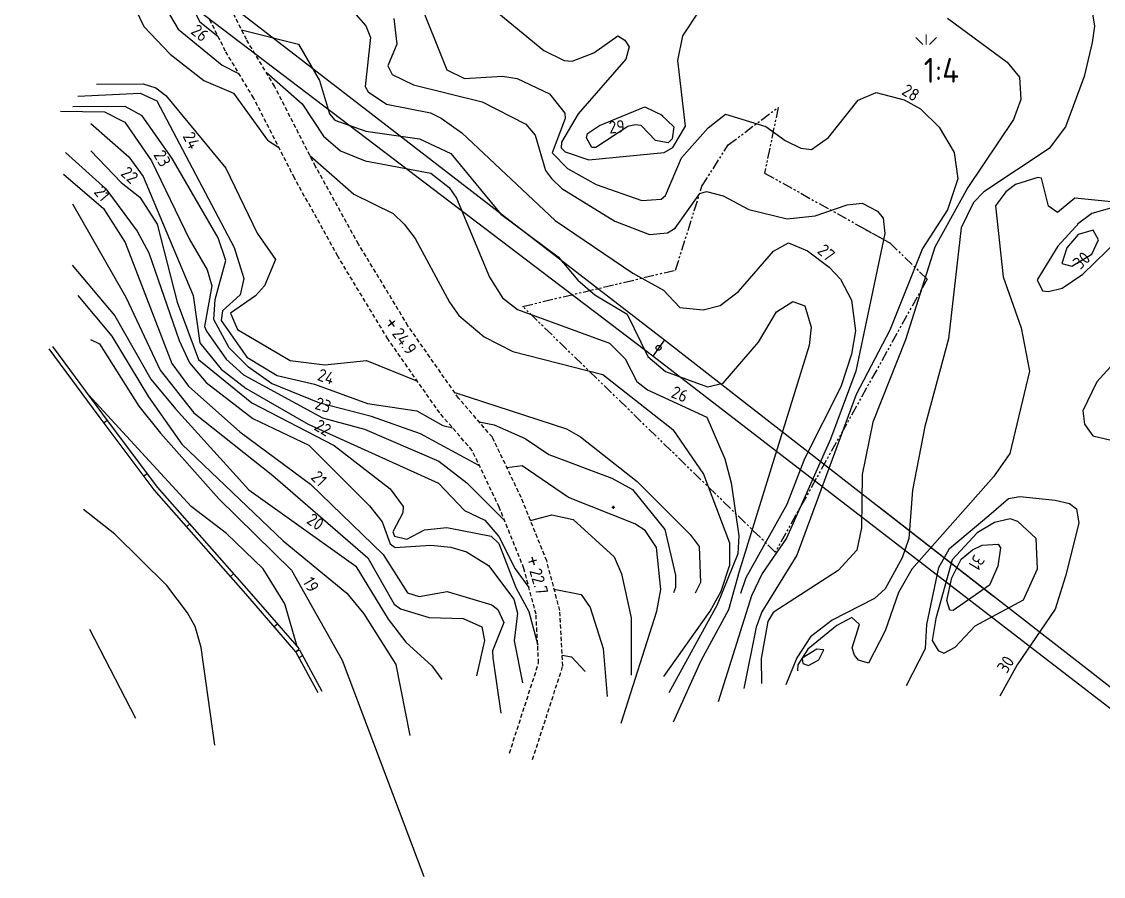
# Model space of a CAD drawing. Header units: metres. Extents: x 139929 to 143267, y 6401995 to 6404511.
# Drawn here: x 139978.2 to 140108.4, y 6402069.8 to 6402172.7 of the extents above; entities that cross this region are included whole.
import ezdxf
from ezdxf.enums import TextEntityAlignment as Align

# ---------------------------------------------------------------- set-up
doc = ezdxf.new("R2010")
doc.units = ezdxf.units.M
doc.linetypes.add('DASHED', pattern=[0.75, 0.5, -0.25])
doc.linetypes.add('PHANTOM', pattern=[2.5, 1.25, -0.25, 0.25, -0.25, 0.25, -0.25])
for name, color, linetype in [('M-BEF-EL-LUFT', 4, 'ELLEDNING'), ('M-BEF-MUR', 4, 'Continuous'), ('M-BEF-NIVÅ', 4, 'Continuous'), ('M-BEF-NIVÅKURVA-PRIMÄR-0.5M', 12, 'Continuous'), ('M-BEF-NIVÅKURVA-PRIMÄR-1.0M', 12, 'Continuous'), ('M-BEF-STOLPAR', 4, 'Continuous'), ('M-BEF-VÄGKANT', 1, 'DASHED'), ('M-FASTIGHETSBETECKNING', 3, 'Continuous'), ('M-GR-FASTIGHETSGRÄNS', 3, 'PHANTOM'), ('M-KRYSS-1000', 1, 'Continuous')]:
    doc.layers.add(name, color=color, linetype=linetype)
doc.layers.add('PRI_LED_LUFTLED_ELNÄT', color=249, linetype='Continuous', lineweight=18)
doc.layers.add('PRI_MARKSLAG_KÄRR', color=100, linetype='Continuous', lineweight=18)
doc.styles.add('ISO', font='iso.shx', dxfattribs={"height": 2.5})
doc.linetypes.add('ELLEDNING', pattern='A,3,-0.5,["E",Standard,S=0.5,R=0,X=0,Y=-0.25],-0.5', length=4)

# ---------------------------------------------------------------- blocks, each defined once
blk = doc.blocks.new('PRI_M_KÄRR')
for points in [[(-1.25, 0.85, 0), (-0.4, 0, 0)], [(0, 1.2, 0), (0, 0, 0)], [(1.25, 0.85, 0), (0.4, 0, 0)]]:
    blk.add_polyline3d(points)
blk = doc.blocks.new('PRI_L_STAM')
blk.add_circle((0, 0), 0.3)
blk = doc.blocks.new('SPWDEF')
at = {"color": 0, "linetype": 'Continuous'}
for p, q in [((-1, 0), (1, 0)), ((0, -1), (0, 1))]:
    blk.add_line(p, q, dxfattribs=at)
blk.add_circle((0, 0), 0.2)
blk = doc.blocks.new('PLUS')
for p, q in [((-0.18, 0), (0, 0)), ((0, 0), (0, 0.18)), ((0, -0.18), (0, 0)), ((0, 0), (0.18, 0))]:
    blk.add_line(p, q)
blk = doc.blocks.new('PRI_NIVÅ_HÖJDPKT')
at = {"color": 0, "linetype": 'Continuous', "lineweight": -3}
blk.add_circle((183, 184), 0.0005, dxfattribs=at)

msp = doc.modelspace()

# ---------------------------------------------------------------- linework, layer by layer
at = {"layer": 'M-BEF-EL-LUFT', "lineweight": -3}
for p, q in [((139980.492, 6402192.372, 35.491), (140055.615, 6402134.387, 38.12)), ((140054.215, 6402132.415, 38.12), (139978.199, 6402190.18, 35.753)), ((140055.615, 6402134.387, 38.12), (140095.233, 6402103.505, 40.072)), ((140091.636, 6402103.542, 39.964), (140054.215, 6402132.415, 38.12))]:
    msp.add_line(p, q, dxfattribs=at)
at = {"layer": 'M-BEF-MUR'}
for p, q in [((139987.549, 6402125.128, 19.472), (139981.513, 6402133.284, 19.159)), ((139981.932, 6402133.559, 19.159), (139987.951, 6402125.427, 19.472)), ((139987.951, 6402125.427, 19.472), (139994.53, 6402116.633, 19.102)), ((139994.142, 6402116.317, 19.102), (139987.549, 6402125.128, 19.472)), ((139988.112, 6402124.376, 19.44), (139988.512, 6402124.676, 19.44)), ((139992.904, 6402117.971, 19.171), (139993.305, 6402118.271, 19.171)), ((140005.18, 6402103.79, 18.971), (139994.142, 6402116.317, 19.102)), ((139994.53, 6402116.633, 19.102), (140005.557, 6402104.119, 18.971)), ((139998.064, 6402111.865, 19.055), (139998.44, 6402112.196, 19.056)), ((140003.352, 6402105.863, 18.993), (140003.728, 6402106.194, 18.993)), ((140011.23, 6402096.813, 19.284), (140005.18, 6402103.79, 18.971)), ((140005.557, 6402104.119, 18.971), (140011.608, 6402097.14, 19.284)), ((140008.611, 6402099.835, 19.148), (140008.988, 6402100.162, 19.148)), ((140011.608, 6402097.14, 19.284), (140011.23, 6402096.813, 19.284)), ((140011.23, 6402096.813, 19.284), (140011.67, 6402097.051, 19.284)), ((140013.921, 6402091.846, 19.264), (140011.23, 6402096.813, 19.284)), ((140011.67, 6402097.051, 19.284), (140014.365, 6402092.077, 19.264)), ((140011.616, 6402096.101, 19.281), (140012.056, 6402096.339, 19.281))]:
    msp.add_line(p, q, dxfattribs=at)
at = {"layer": 'M-BEF-NIVÅKURVA-PRIMÄR-0.5M', "linetype": 'Continuous', "lineweight": -3}
for p, q in [((139996.348, 6402179.029, 26.5), (139999.67, 6402172.664, 26.5)), ((139991.468, 6402175.122, 25.5), (139992.911, 6402172.083, 25.5)), ((140034.292, 6402174.805, 28.5), (140041.085, 6402169.203, 28.5)), ((140057.829, 6402170.985, 28.5), (140059.769, 6402173.945, 28.5)), ((139999.67, 6402172.664, 26.5), (140001.836, 6402170.942, 26.5)), ((140023.032, 6402173.081, 27.5), (140023.393, 6402169.99, 27.5)), ((140089.673, 6402173.109, 28.5), (140096.85, 6402167.825, 28.5)), ((139992.911, 6402172.083, 25.5), (139996.067, 6402168.785, 25.5)), ((140004.68, 6402171.713, 26.5), (140011.554, 6402169.988, 26.5)), ((140047.108, 6402168.946, 28.5), (140049.967, 6402170.99, 28.5)), ((140049.967, 6402170.99, 28.5), (140050.84, 6402170.463, 28.5)), ((140057.22, 6402167.996, 28.5), (140057.829, 6402170.985, 28.5)), ((140011.554, 6402169.988, 26.5), (140014.047, 6402165.596, 26.5)), ((140023.393, 6402169.99, 27.5), (140022.3, 6402167.376, 27.5)), ((140050.84, 6402170.463, 28.5), (140051.354, 6402169.636, 28.5)), ((140051.354, 6402169.636, 28.5), (140050.963, 6402168.151, 28.5)), ((139996.067, 6402168.785, 25.5), (140000.136, 6402165.604, 25.5)), ((140041.085, 6402169.203, 28.5), (140043.505, 6402167.995, 28.5)), ((140044.495, 6402167.916, 28.5), (140047.108, 6402168.946, 28.5)), ((140022.3, 6402167.376, 27.5), (140022.796, 6402166.321, 27.5)), ((140043.505, 6402167.995, 28.5), (140044.495, 6402167.916, 28.5)), ((140050.963, 6402168.151, 28.5), (140045.201, 6402161.594, 28.5)), ((140058.128, 6402160.103, 28.5), (140057.22, 6402167.996, 28.5)), ((140096.85, 6402167.825, 28.5), (140098.356, 6402166.005, 28.5)), ((140022.796, 6402166.321, 27.5), (140025.393, 6402165.066, 27.5)), ((140098.356, 6402166.005, 28.5), (140098.498, 6402163.303, 28.5)), ((139987.222, 6402165.162, 24.5), (139992.817, 6402165.187, 24.5)), ((139992.817, 6402165.187, 24.5), (139994.376, 6402164.722, 24.5)), ((139994.376, 6402164.722, 24.5), (139995.562, 6402163.804, 24.5)), ((140000.136, 6402165.604, 25.5), (140003.704, 6402164.074, 25.5)), ((140014.047, 6402165.596, 26.5), (140015.261, 6402161.597, 26.5)), ((140025.393, 6402165.066, 27.5), (140033.663, 6402163.025, 27.5)), ((139995.562, 6402163.804, 24.5), (140002.786, 6402155.054, 24.5)), ((140003.704, 6402164.074, 25.5), (140007.785, 6402158.432, 25.5)), ((140098.498, 6402163.303, 28.5), (140097.628, 6402160.893, 28.5)), ((139990.669, 6402162.482, 23.5), (139984.36, 6402162.442, 23.5)), ((139992.717, 6402161.336, 23.5), (139990.669, 6402162.482, 23.5)), ((140033.663, 6402163.025, 27.5), (140038.896, 6402160.341, 27.5)), ((139996.344, 6402156.211, 23.5), (139992.717, 6402161.336, 23.5)), ((140015.261, 6402161.597, 26.5), (140015.902, 6402160.826, 26.5)), ((140015.902, 6402160.826, 26.5), (140019.631, 6402159.513, 26.5)), ((140045.201, 6402161.594, 28.5), (140043.184, 6402158.154, 28.5)), ((140097.628, 6402160.893, 28.5), (140092.131, 6402152.727, 28.5)), ((139986.526, 6402160.404, 22.5), (139991.111, 6402156.398, 22.5)), ((140019.631, 6402159.513, 26.5), (140026.12, 6402158.567, 26.5)), ((140038.896, 6402160.341, 27.5), (140040.015, 6402159.031, 27.5)), ((140056.593, 6402157.536, 28.5), (140058.128, 6402160.103, 28.5)), ((140007.785, 6402158.432, 25.5), (140009.176, 6402157.537, 25.5)), ((140026.12, 6402158.567, 26.5), (140029.881, 6402156.798, 26.5)), ((140040.015, 6402159.031, 27.5), (140041.293, 6402154.764, 27.5)), ((140043.184, 6402158.154, 28.5), (140043.148, 6402157.497, 28.5)), ((139983.463, 6402156.921, 21.5), (139988.345, 6402152.566, 21.5)), ((140029.881, 6402156.798, 26.5), (140035.905, 6402149.5, 26.5)), ((140043.148, 6402157.497, 28.5), (140043.65, 6402157.009, 28.5)), ((140043.65, 6402157.009, 28.5), (140046.477, 6402156.037, 28.5)), ((140046.477, 6402156.037, 28.5), (140055.554, 6402156.918, 28.5)), ((140055.554, 6402156.918, 28.5), (140056.593, 6402157.536, 28.5)), ((139991.111, 6402156.398, 22.5), (139992.818, 6402154.038, 22.5)), ((140001.867, 6402146.633, 23.5), (139996.344, 6402156.211, 23.5)), ((140012.908, 6402156.574, 25.5), (140018.197, 6402151.904, 25.5)), ((139992.818, 6402154.038, 22.5), (139998.862, 6402139.727, 22.5)), ((140002.786, 6402155.054, 24.5), (140006.567, 6402147.217, 24.5)), ((140041.293, 6402154.764, 27.5), (140042.001, 6402153.799, 27.5)), ((140042.001, 6402153.799, 27.5), (140043.223, 6402152.586, 27.5)), ((140092.131, 6402152.727, 28.5), (140088.153, 6402145.543, 28.5)), ((140097.859, 6402153.07, 29.5), (140096.695, 6402152.208, 29.5)), ((140100.541, 6402153.917, 29.5), (140097.859, 6402153.07, 29.5)), ((140101.009, 6402153.826, 29.5), (140100.541, 6402153.917, 29.5)), ((140101.839, 6402150.452, 29.5), (140101.009, 6402153.826, 29.5)), ((139988.345, 6402152.566, 21.5), (139992.097, 6402147.469, 21.5)), ((140018.197, 6402151.904, 25.5), (140022.934, 6402149.591, 25.5)), ((140043.223, 6402152.586, 27.5), (140049.612, 6402148.657, 27.5)), ((140056.873, 6402147.816, 27.5), (140059.866, 6402151.983, 27.5)), ((140059.866, 6402151.983, 27.5), (140060.668, 6402152.224, 27.5)), ((140060.668, 6402152.224, 27.5), (140062.68, 6402151.724, 27.5)), ((140062.68, 6402151.724, 27.5), (140065.739, 6402150.053, 27.5)), ((140096.695, 6402152.208, 29.5), (140095.46, 6402150.487, 29.5)), ((140105.03, 6402151.446, 29.5), (140102.935, 6402149.699, 29.5)), ((140110.221, 6402150.901, 29.5), (140105.03, 6402151.446, 29.5)), ((139984.306, 6402150.729, 20.5), (139990.754, 6402139.489, 20.5)), ((140073.738, 6402149.292, 27.5), (140077.617, 6402150.618, 27.5)), ((140077.617, 6402150.618, 27.5), (140079.392, 6402150.81, 27.5)), ((140079.392, 6402150.81, 27.5), (140081.235, 6402149.873, 27.5)), ((140095.46, 6402150.487, 29.5), (140096.398, 6402141.959, 29.5)), ((140102.935, 6402149.699, 29.5), (140101.839, 6402150.452, 29.5)), ((140022.934, 6402149.591, 25.5), (140024.243, 6402148.302, 25.5)), ((140035.905, 6402149.5, 26.5), (140042.814, 6402144.384, 26.5)), ((140065.739, 6402150.053, 27.5), (140070.372, 6402148.926, 27.5)), ((140070.372, 6402148.926, 27.5), (140073.738, 6402149.292, 27.5)), ((140081.235, 6402149.873, 27.5), (140081.914, 6402149.001, 27.5)), ((140081.914, 6402149.001, 27.5), (140082.129, 6402147.192, 27.5)), ((140024.243, 6402148.302, 25.5), (140025.569, 6402146.585, 25.5)), ((140049.612, 6402148.657, 27.5), (140053.781, 6402147.046, 27.5)), ((140055.979, 6402147.273, 27.5), (140056.873, 6402147.816, 27.5)), ((140107.225, 6402147.574, 30.5), (140105.398, 6402147.072, 30.5)), ((140107.878, 6402146.411, 30.5), (140107.225, 6402147.574, 30.5)), ((139992.097, 6402147.469, 21.5), (139993.502, 6402144.86, 21.5)), ((140002.795, 6402143.928, 23.5), (140001.867, 6402146.633, 23.5)), ((140006.567, 6402147.217, 24.5), (140008.757, 6402144.038, 24.5)), ((140025.569, 6402146.585, 25.5), (140029.701, 6402138.89, 25.5)), ((140053.781, 6402147.046, 27.5), (140055.979, 6402147.273, 27.5)), ((140082.129, 6402147.192, 27.5), (140078.633, 6402130.584, 27.5)), ((140105.398, 6402147.072, 30.5), (140104.035, 6402145.46, 30.5)), ((140107.049, 6402144.698, 30.5), (140107.878, 6402146.411, 30.5)), ((140088.153, 6402145.543, 28.5), (140084.634, 6402134.382, 28.5)), ((140104.035, 6402145.46, 30.5), (140103.44, 6402143.564, 30.5)), ((139993.502, 6402144.86, 21.5), (139997.179, 6402134.283, 21.5)), ((140001.512, 6402139.215, 23.5), (140002.795, 6402143.928, 23.5)), ((140008.757, 6402144.038, 24.5), (140007.451, 6402140.858, 24.5)), ((140042.814, 6402144.384, 26.5), (140045.167, 6402141.536, 26.5)), ((140104.645, 6402143.25, 30.5), (140107.049, 6402144.698, 30.5)), ((140103.44, 6402143.564, 30.5), (140104.645, 6402143.25, 30.5)), ((140045.167, 6402141.536, 26.5), (140047.236, 6402139.783, 26.5)), ((140096.398, 6402141.959, 29.5), (140098.544, 6402135.828, 29.5)), ((139984.947, 6402139.724, 19.5), (139989.056, 6402134.798, 19.5)), ((139998.862, 6402139.727, 22.5), (139999.673, 6402134.003, 22.5)), ((140007.451, 6402140.858, 24.5), (140006.372, 6402139.65, 24.5)), ((140047.236, 6402139.783, 26.5), (140051.092, 6402137.44, 26.5)), ((139990.754, 6402139.489, 20.5), (139994.872, 6402130.729, 20.5)), ((140001.327, 6402136.814, 23.5), (140001.512, 6402139.215, 23.5)), ((140006.372, 6402139.65, 24.5), (140003.343, 6402137.596, 24.5)), ((140029.701, 6402138.89, 25.5), (140030.859, 6402137.312, 25.5)), ((140069.095, 6402137.759, 26.5), (140071.04, 6402138.987, 26.5)), ((140071.04, 6402138.987, 26.5), (140072.484, 6402138.454, 26.5)), ((140072.484, 6402138.454, 26.5), (140073.254, 6402135.888, 26.5)), ((140003.343, 6402137.596, 24.5), (140004.202, 6402135.601, 24.5)), ((140030.859, 6402137.312, 25.5), (140033.879, 6402134.711, 25.5)), ((140051.092, 6402137.44, 26.5), (140053.614, 6402132.365, 26.5)), ((140066.939, 6402134.086, 26.5), (140069.095, 6402137.759, 26.5)), ((140003.173, 6402133.424, 23.5), (140001.327, 6402136.814, 23.5)), ((140073.254, 6402135.888, 26.5), (140073.005, 6402133.68, 26.5)), ((140098.544, 6402135.828, 29.5), (140099.568, 6402130.607, 29.5)), ((139989.056, 6402134.798, 19.5), (139993.468, 6402127.507, 19.5)), ((140004.202, 6402135.601, 24.5), (140010.546, 6402131.89, 24.5)), ((140033.879, 6402134.711, 25.5), (140037.343, 6402132.967, 25.5)), ((139997.179, 6402134.283, 21.5), (139998.411, 6402131.617, 21.5)), ((139999.673, 6402134.003, 22.5), (140002.206, 6402130.836, 22.5)), ((140005.522, 6402131.093, 23.5), (140003.173, 6402133.424, 23.5)), ((140062.65, 6402129.155, 26.5), (140066.939, 6402134.086, 26.5)), ((140073.005, 6402133.68, 26.5), (140064.611, 6402106.461, 26.5)), ((140084.634, 6402134.382, 28.5), (140080.678, 6402124.445, 28.5)), ((140010.546, 6402131.89, 24.5), (140014.725, 6402131.342, 24.5)), ((140014.725, 6402131.342, 24.5), (140019.705, 6402131.872, 24.5)), ((140019.705, 6402131.872, 24.5), (140025.865, 6402129.377, 24.5)), ((140037.343, 6402132.967, 25.5), (140048.177, 6402130.212, 25.5)), ((140053.614, 6402132.365, 26.5), (140055.734, 6402130.549, 26.5)), ((139994.872, 6402130.729, 20.5), (139998.933, 6402125.571, 20.5)), ((139998.411, 6402131.617, 21.5), (140000.42, 6402129.248, 21.5)), ((140002.206, 6402130.836, 22.5), (140005.244, 6402128.524, 22.5)), ((140008.288, 6402129.118, 23.5), (140005.522, 6402131.093, 23.5)), ((140078.633, 6402130.584, 27.5), (140075.611, 6402122.412, 27.5)), ((140099.568, 6402130.607, 29.5), (140097.171, 6402120.682, 29.5)), ((140048.177, 6402130.212, 25.5), (140056.59, 6402123.576, 25.5)), ((140055.734, 6402130.549, 26.5), (140060.8, 6402128.727, 26.5)), ((140000.42, 6402129.248, 21.5), (140006.052, 6402124.892, 21.5)), ((140005.244, 6402128.524, 22.5), (140012.696, 6402124.229, 22.5)), ((140014.117, 6402126.725, 23.5), (140008.288, 6402129.118, 23.5)), ((140030.348, 6402128.011, 24.5), (140043.813, 6402123.655, 24.5)), ((140060.8, 6402128.727, 26.5), (140062.65, 6402129.155, 26.5)), ((139998.611, 6402114.291, 18.5), (139986.242, 6402127.735, 18.5)), ((139993.468, 6402127.507, 19.5), (139997.496, 6402121.814, 19.5)), ((140020.311, 6402125.134, 23.5), (140014.117, 6402126.725, 23.5)), ((139998.933, 6402125.571, 20.5), (140008.458, 6402118.026, 20.5)), ((140006.052, 6402124.892, 21.5), (140012.765, 6402121.683, 21.5)), ((140012.696, 6402124.229, 22.5), (140028.377, 6402117.111, 22.5)), ((140026.24, 6402123.034, 23.5), (140020.311, 6402125.134, 23.5)), ((140080.678, 6402124.445, 28.5), (140079.42, 6402118.159, 28.5)), ((140033.334, 6402119.176, 23.5), (140026.24, 6402123.034, 23.5)), ((140043.813, 6402123.655, 24.5), (140045.48, 6402122.699, 24.5)), ((140056.59, 6402123.576, 25.5), (140060.303, 6402118.205, 25.5)), ((139997.496, 6402121.814, 19.5), (140009.689, 6402110.161, 19.5)), ((140012.765, 6402121.683, 21.5), (140020.086, 6402114.362, 21.5)), ((140045.48, 6402122.699, 24.5), (140052.307, 6402117.318, 24.5)), ((140075.611, 6402122.412, 27.5), (140070.302, 6402110.486, 27.5)), ((140097.171, 6402120.682, 29.5), (140095.202, 6402117.877, 29.5)), ((140038.485, 6402119.215, 23.5), (140036.643, 6402118.951, 23.5)), ((140044.039, 6402115.4, 23.5), (140038.485, 6402119.215, 23.5)), ((140008.458, 6402118.026, 20.5), (140019.865, 6402108.114, 20.5)), ((140060.303, 6402118.205, 25.5), (140063.445, 6402109.93, 25.5)), ((140079.42, 6402118.159, 28.5), (140079.316, 6402111.741, 28.5)), ((140095.202, 6402117.877, 29.5), (140085.397, 6402106.757, 29.5)), ((140028.377, 6402117.111, 22.5), (140031.524, 6402113.815, 22.5)), ((140052.307, 6402117.318, 24.5), (140058.683, 6402110.917, 24.5)), ((140052.022, 6402112.196, 23.5), (140044.039, 6402115.4, 23.5)), ((140002.881, 6402111.049, 18.5), (139998.611, 6402114.291, 18.5)), ((140020.086, 6402114.362, 21.5), (140021.608, 6402112.439, 21.5)), ((140031.524, 6402113.815, 22.5), (140033.978, 6402112.642, 22.5)), ((140021.608, 6402112.439, 21.5), (140022.58, 6402109.798, 21.5)), ((140033.978, 6402112.642, 22.5), (140035.65, 6402110.683, 22.5)), ((140095.341, 6402112.36, 30.5), (140093.265, 6402111.127, 30.5)), ((140097.22, 6402112.807, 30.5), (140095.341, 6402112.36, 30.5)), ((140098.151, 6402112.478, 30.5), (140097.22, 6402112.807, 30.5)), ((140100.348, 6402110.43, 30.5), (140098.151, 6402112.478, 30.5)), ((140007.298, 6402106.783, 18.5), (140002.881, 6402111.049, 18.5)), ((140053.259, 6402111.39, 23.5), (140052.022, 6402112.196, 23.5)), ((140054.651, 6402109.365, 23.5), (140053.259, 6402111.39, 23.5)), ((140079.316, 6402111.741, 28.5), (140078.762, 6402109.032, 28.5)), ((140093.265, 6402111.127, 30.5), (140090.252, 6402107.889, 30.5)), ((140009.689, 6402110.161, 19.5), (140017.341, 6402103.859, 19.5)), ((140022.58, 6402109.798, 21.5), (140023.168, 6402109.364, 21.5)), ((140035.65, 6402110.683, 22.5), (140037.629, 6402106.773, 22.5)), ((140058.683, 6402110.917, 24.5), (140059.794, 6402109.481, 24.5)), ((140063.445, 6402109.93, 25.5), (140063.448, 6402107.138, 25.5)), ((140070.302, 6402110.486, 27.5), (140067.346, 6402106.233, 27.5)), ((140100.514, 6402106.797, 30.5), (140100.348, 6402110.43, 30.5)), ((140023.168, 6402109.364, 21.5), (140027.46, 6402109.65, 21.5)), ((140027.46, 6402109.65, 21.5), (140029.891, 6402109.415, 21.5)), ((140029.891, 6402109.415, 21.5), (140031.781, 6402108.845, 21.5)), ((140031.781, 6402108.845, 21.5), (140034.399, 6402107.186, 21.5)), ((140055.158, 6402104.294, 23.5), (140054.651, 6402109.365, 23.5)), ((140059.794, 6402109.481, 24.5), (140059.948, 6402105.138, 24.5)), ((140078.762, 6402109.032, 28.5), (140076.521, 6402106.592, 28.5)), ((140019.865, 6402108.114, 20.5), (140023.074, 6402102.545, 20.5)), ((140034.399, 6402107.186, 21.5), (140037.461, 6402103.138, 21.5)), ((140062.431, 6402104.106, 25.5), (140063.448, 6402107.138, 25.5)), ((140090.252, 6402107.889, 30.5), (140088.289, 6402100.817, 30.5)), ((140009.91, 6402102.584, 18.5), (140007.298, 6402106.783, 18.5)), ((140037.629, 6402106.773, 22.5), (140039.28, 6402104.56, 22.5)), ((140064.609, 6402106.461, 26.5), (140063.292, 6402101.873, 26.5)), ((140067.346, 6402106.233, 27.5), (140066.069, 6402103.521, 27.5)), ((140076.521, 6402106.592, 28.5), (140068.707, 6402101.526, 28.5)), ((140085.397, 6402106.757, 29.5), (140083.773, 6402103.927, 29.5)), ((140098.844, 6402103.075, 30.5), (140100.514, 6402106.797, 30.5)), ((140059.948, 6402105.138, 24.5), (140059.284, 6402103.873, 24.5)), ((140017.341, 6402103.859, 19.5), (140019.401, 6402101.39, 19.5)), ((140042.327, 6402104.336, 22.5), (140045.566, 6402103.719, 22.5)), ((140045.566, 6402103.719, 22.5), (140046.669, 6402102.153, 22.5)), ((140054.689, 6402101.705, 23.5), (140055.158, 6402104.294, 23.5)), ((140061.116, 6402101.7, 25.5), (140062.431, 6402104.106, 25.5)), ((140066.069, 6402103.521, 27.5), (140062.061, 6402090.794, 27.5)), ((140083.773, 6402103.927, 29.5), (140082.169, 6402099.306, 29.5)), ((140011.357, 6402097.43, 18.5), (140009.91, 6402102.584, 18.5)), ((140023.074, 6402102.545, 20.5), (140023.826, 6402101.964, 20.5)), ((140023.826, 6402101.964, 20.5), (140027.271, 6402100.946, 20.5)), ((140037.461, 6402103.138, 21.5), (140037.92, 6402101.466, 21.5)), ((140046.669, 6402102.153, 22.5), (140048.227, 6402097.181, 22.5)), ((140095.088, 6402101.037, 30.5), (140098.844, 6402103.075, 30.5)), ((140019.401, 6402101.39, 19.5), (140023.244, 6402095.257, 19.5)), ((140027.271, 6402100.946, 20.5), (140031.372, 6402100.822, 20.5)), ((140031.372, 6402100.822, 20.5), (140033.62, 6402099.798, 20.5)), ((140037.92, 6402101.466, 21.5), (140037.495, 6402098.104, 21.5)), ((140050.391, 6402088.195, 23.5), (140054.689, 6402101.705, 23.5)), ((140055.522, 6402093.808, 25.5), (140061.116, 6402101.7, 25.5)), ((140063.292, 6402101.873, 26.5), (140059.972, 6402095.732, 26.5)), ((140068.707, 6402101.526, 28.5), (140068.064, 6402100.465, 28.5)), ((140078.173, 6402100.916, 29.5), (140076.36, 6402099.978, 29.5)), ((140079.07, 6402100.075, 29.5), (140078.173, 6402100.916, 29.5)), ((140088.289, 6402100.817, 30.5), (140087.823, 6402098.153, 30.5)), ((140093.007, 6402099.946, 30.5), (140095.088, 6402101.037, 30.5)), ((139986.362, 6402099.533, 17.5), (139991.927, 6402088.822, 17.5)), ((140033.62, 6402099.798, 20.5), (140033.922, 6402098.144, 20.5)), ((140068.064, 6402100.465, 28.5), (140067.238, 6402096.006, 28.5)), ((140076.36, 6402099.978, 29.5), (140072.865, 6402097.135, 29.5)), ((140078.22, 6402097.293, 29.5), (140079.07, 6402100.075, 29.5)), ((140082.169, 6402099.306, 29.5), (140080.174, 6402095.418, 29.5)), ((140090.591, 6402097.346, 30.5), (140093.007, 6402099.946, 30.5)), ((140033.922, 6402098.144, 20.5), (140032.961, 6402093.921, 20.5)), ((140037.495, 6402098.104, 21.5), (140038.522, 6402093.048, 21.5)), ((140087.823, 6402098.153, 30.5), (140088.551, 6402096.947, 30.5)), ((140011.519, 6402096.97, 18.5), (140011.494, 6402097.041, 18.5)), ((140048.227, 6402097.181, 22.5), (140048.72, 6402091.419, 22.5)), ((140072.865, 6402097.135, 29.5), (140071.662, 6402095.233, 29.5)), ((140078.481, 6402096.393, 29.5), (140078.22, 6402097.293, 29.5)), ((140088.551, 6402096.947, 30.5), (140089.248, 6402096.65, 30.5)), ((140089.248, 6402096.65, 30.5), (140090.591, 6402097.346, 30.5)), ((140059.972, 6402095.732, 26.5), (140056.636, 6402088.306, 26.5)), ((140067.238, 6402096.006, 28.5), (140067.285, 6402092.986, 28.5)), ((140078.957, 6402095.791, 29.5), (140078.481, 6402096.393, 29.5)), ((140080.174, 6402095.418, 29.5), (140078.957, 6402095.791, 29.5)), ((140023.244, 6402095.257, 19.5), (140024.932, 6402086.726, 19.5)), ((140071.662, 6402095.233, 29.5), (140071.6, 6402094.506, 29.5))]:
    msp.add_line(p, q, dxfattribs=at)
at = {"layer": 'M-BEF-NIVÅKURVA-PRIMÄR-1.0M', "linetype": 'Continuous', "lineweight": -3}
for p, q in [((140024.447, 6402179.284, 28), (140029.403, 6402166.882, 28)), ((139994.144, 6402176.702, 26), (139997.06, 6402171.793, 26)), ((140018.169, 6402173.874, 27), (140019.643, 6402172.172, 27)), ((140106.953, 6402174.843, 29), (140107.38, 6402172.129, 29)), ((139997.06, 6402171.793, 26), (140002.355, 6402167.466, 26)), ((140019.643, 6402172.172, 27), (140020.191, 6402170.768, 27)), ((140107.38, 6402172.129, 29), (140107.097, 6402170.157, 29)), ((140020.191, 6402170.768, 27), (140019.543, 6402164.891, 27)), ((140107.097, 6402170.157, 29), (140106.136, 6402166.088, 29)), ((140002.355, 6402167.466, 26), (140004.381, 6402166.413, 26)), ((140007.635, 6402166.607, 26), (140011.973, 6402162.786, 26)), ((140029.403, 6402166.882, 28), (140031.526, 6402165.847, 28)), ((140031.526, 6402165.847, 28), (140036.115, 6402166.121, 28)), ((140036.115, 6402166.121, 28), (140037.864, 6402165.824, 28)), ((140037.864, 6402165.824, 28), (140041.746, 6402164.006, 28)), ((140106.136, 6402166.088, 29), (140103.877, 6402160.012, 29)), ((140019.543, 6402164.891, 27), (140019.933, 6402164.225, 27)), ((139984.952, 6402163.713, 24), (139992.465, 6402164.091, 24)), ((139992.465, 6402164.091, 24), (139994.468, 6402163.17, 24)), ((139994.468, 6402163.17, 24), (140003.779, 6402145.469, 24)), ((140019.933, 6402164.225, 27), (140022.129, 6402162.769, 27)), ((140041.746, 6402164.006, 28), (140043.585, 6402161.652, 28)), ((140075.343, 6402158.745, 28), (140078.933, 6402163.235, 28)), ((140078.933, 6402163.235, 28), (140081.087, 6402164.152, 28)), ((140081.087, 6402164.152, 28), (140084.481, 6402163.274, 28)), ((140084.481, 6402163.274, 28), (140086.427, 6402162.205, 28)), ((139982.896, 6402161.902, 23), (139988.192, 6402161.812, 23)), ((140011.973, 6402162.786, 26), (140014.56, 6402158.89, 26)), ((140022.129, 6402162.769, 27), (140027.433, 6402161.721, 27)), ((140047.776, 6402160.2, 29), (140053.249, 6402162.414, 29)), ((140053.249, 6402162.414, 29), (140055.396, 6402161.381, 29)), ((140086.427, 6402162.205, 28), (140088.657, 6402159.995, 28)), ((139988.192, 6402161.812, 23), (139990.619, 6402160.59, 23)), ((139990.619, 6402160.59, 23), (139993.846, 6402155.937, 23)), ((140027.433, 6402161.721, 27), (140028.711, 6402161.064, 27)), ((140028.711, 6402161.064, 27), (140031.208, 6402159.311, 27)), ((140043.646, 6402161.005, 28), (140042.087, 6402156.876, 28)), ((140043.585, 6402161.652, 28), (140043.646, 6402161.005, 28)), ((140055.168, 6402161.503, 29), (140056.747, 6402160.035, 29)), ((140060.882, 6402159.894, 28), (140062.932, 6402161.536, 28)), ((140062.932, 6402161.536, 28), (140067.799, 6402160.075, 28)), ((140031.208, 6402159.311, 27), (140042.457, 6402148.732, 27)), ((140046.215, 6402158.707, 29), (140046.329, 6402159.232, 29)), ((140046.329, 6402159.232, 29), (140047.776, 6402160.2, 29)), ((140051.19, 6402160.053, 29), (140047.322, 6402157.511, 29)), ((140052.089, 6402160.266, 29), (140051.19, 6402160.053, 29)), ((140052.797, 6402160.161, 29), (140052.089, 6402160.266, 29)), ((140054.517, 6402158.379, 29), (140052.797, 6402160.161, 29)), ((140056.747, 6402160.035, 29), (140056.515, 6402158.561, 29)), ((140057.633, 6402156.302, 28), (140060.882, 6402159.894, 28)), ((140067.799, 6402160.075, 28), (140070.129, 6402158.369, 28)), ((140088.657, 6402159.995, 28), (140090.499, 6402156.943, 28)), ((140103.877, 6402160.012, 29), (140101.92, 6402157.397, 29)), ((140014.56, 6402158.89, 26), (140016.584, 6402157.129, 26)), ((140046.836, 6402157.545, 29), (140046.215, 6402158.707, 29)), ((140056.043, 6402158.083, 29), (140054.517, 6402158.379, 29)), ((140056.515, 6402158.561, 29), (140056.043, 6402158.083, 29)), ((140070.129, 6402158.369, 28), (140072.03, 6402157.441, 28)), ((140073.312, 6402157.303, 28), (140075.343, 6402158.745, 28)), ((139986.549, 6402157.131, 22), (139990.174, 6402153.318, 22)), ((140016.584, 6402157.129, 26), (140019.564, 6402155.94, 26)), ((140042.087, 6402156.876, 28), (140043.938, 6402155, 28)), ((140047.322, 6402157.511, 29), (140046.836, 6402157.545, 29)), ((140072.03, 6402157.441, 28), (140073.312, 6402157.303, 28)), ((140090.499, 6402156.943, 28), (140090.926, 6402153.749, 28)), ((140101.92, 6402157.397, 29), (140094.054, 6402152.209, 29)), ((139993.846, 6402155.937, 23), (139998.366, 6402146.529, 23)), ((140019.564, 6402155.94, 26), (140027.48, 6402154.46, 26)), ((140055.718, 6402151.757, 28), (140057.633, 6402156.302, 28)), ((139983.236, 6402154.339, 21), (139988.07, 6402150.172, 21)), ((140027.48, 6402154.46, 26), (140029.663, 6402152.713, 26)), ((140043.938, 6402155, 28), (140047.39, 6402153.077, 28)), ((139990.174, 6402153.318, 22), (139992.426, 6402151.568, 22)), ((140029.663, 6402152.713, 26), (140030.577, 6402151.422, 26)), ((140047.39, 6402153.077, 28), (140052.885, 6402151.163, 28)), ((140090.926, 6402153.749, 28), (140089.687, 6402150.037, 28)), ((139992.426, 6402151.568, 22), (139994.501, 6402148.309, 22)), ((140030.577, 6402151.422, 26), (140034.516, 6402141.902, 26)), ((140055.214, 6402151.308, 28), (140055.718, 6402151.757, 28)), ((140094.054, 6402152.209, 29), (140092.805, 6402150.904, 29)), ((139988.07, 6402150.172, 21), (139990.654, 6402146.088, 21)), ((140052.885, 6402151.163, 28), (140055.214, 6402151.308, 28)), ((140092.805, 6402150.904, 29), (140091.344, 6402147.839, 29)), ((140109.453, 6402150.269, 30), (140107.042, 6402149.57, 30)), ((140089.687, 6402150.037, 28), (140086.658, 6402145.36, 28)), ((140107.042, 6402149.57, 30), (140105.315, 6402148.283, 30)), ((139994.501, 6402148.309, 22), (139996.92, 6402138.917, 22)), ((140042.457, 6402148.732, 27), (140051.803, 6402142.379, 27)), ((140091.344, 6402147.839, 29), (140089.817, 6402134.489, 29)), ((140105.539, 6402148.462, 30), (140102.979, 6402145.651, 30)), ((139998.366, 6402146.529, 23), (140000.551, 6402142.811, 23)), ((140105.98, 6402142.29, 30), (140110.337, 6402146.512, 30)), ((139990.654, 6402146.088, 21), (139996.292, 6402131.537, 21)), ((140003.779, 6402145.469, 24), (140004.952, 6402141.774, 24)), ((140064.534, 6402140.206, 27), (140068.712, 6402145.055, 27)), ((140068.712, 6402145.055, 27), (140070.531, 6402146.061, 27)), ((140070.531, 6402146.061, 27), (140072.814, 6402145.072, 27)), ((140072.814, 6402145.072, 27), (140075.426, 6402143.108, 27)), ((140086.658, 6402145.36, 28), (140082.748, 6402135.538, 28)), ((140102.979, 6402145.651, 30), (140100.484, 6402141.588, 30)), ((139984.273, 6402143.378, 20), (139989.425, 6402137.244, 20)), ((140000.551, 6402142.811, 23), (140001.092, 6402140.864, 23)), ((140051.803, 6402142.379, 27), (140055.468, 6402140.357, 27)), ((140075.426, 6402143.108, 27), (140076.805, 6402141.659, 27)), ((140103.489, 6402140.575, 30), (140105.98, 6402142.29, 30)), ((140004.952, 6402141.774, 24), (140004.51, 6402139.774, 24)), ((140034.516, 6402141.902, 26), (140036.11, 6402139.433, 26)), ((140076.805, 6402141.659, 27), (140078.128, 6402139.135, 27)), ((140100.484, 6402141.588, 30), (140101.102, 6402140.276, 30)), ((140001.092, 6402140.864, 23), (140000.222, 6402135.989, 23)), ((140004.51, 6402139.774, 24), (140002.372, 6402137.851, 24)), ((140055.468, 6402140.357, 27), (140057.443, 6402138.276, 27)), ((140062.296, 6402138.486, 27), (140064.534, 6402140.206, 27)), ((140101.102, 6402140.276, 30), (140101.834, 6402140.174, 30)), ((140101.834, 6402140.174, 30), (140103.489, 6402140.575, 30)), ((139996.92, 6402138.917, 22), (139999.477, 6402132.001, 22)), ((140036.11, 6402139.433, 26), (140037.911, 6402138.011, 26)), ((140060.274, 6402137.962, 27), (140062.296, 6402138.486, 27)), ((140078.128, 6402139.135, 27), (140078.587, 6402135.472, 27)), ((139989.425, 6402137.244, 20), (139993.772, 6402129.616, 20)), ((140002.372, 6402137.851, 24), (140002.241, 6402136.679, 24)), ((140037.911, 6402138.011, 26), (140048.968, 6402133.963, 26)), ((140057.443, 6402138.276, 27), (140060.274, 6402137.962, 27)), ((140000.222, 6402135.989, 23), (140000.466, 6402135.432, 23)), ((140002.241, 6402136.679, 24), (140005.303, 6402132.266, 24)), ((140000.466, 6402135.432, 23), (140002.812, 6402132.058, 23)), ((140078.587, 6402135.472, 27), (140078.125, 6402132.66, 27)), ((140082.748, 6402135.538, 28), (140078.663, 6402127.794, 28)), ((140089.817, 6402134.489, 29), (140086.94, 6402123.924, 29)), ((139986.479, 6402134.395, 19), (139987.558, 6402133.889, 19)), ((139987.558, 6402133.889, 19), (139992.329, 6402126.385, 19)), ((140048.968, 6402133.963, 26), (140050.854, 6402132.098, 26)), ((139999.477, 6402132.001, 22), (140005.913, 6402126.801, 22)), ((140002.812, 6402132.058, 23), (140004.928, 6402130.151, 23)), ((140005.303, 6402132.266, 24), (140008.977, 6402130.091, 24)), ((140050.854, 6402132.098, 26), (140052.292, 6402129.357, 26)), ((140078.125, 6402132.66, 27), (140076.843, 6402128.701, 27)), ((140110.124, 6402131.983, 30), (140107.676, 6402129.304, 30)), ((139996.292, 6402131.537, 21), (139998.277, 6402128.805, 21)), ((139993.772, 6402129.616, 20), (139996.74, 6402126.045, 20)), ((140004.928, 6402130.151, 23), (140014.427, 6402124.97, 23)), ((140008.977, 6402130.091, 24), (140013.457, 6402129.047, 24)), ((140052.292, 6402129.357, 26), (140053.574, 6402128.352, 26)), ((140107.676, 6402129.304, 30), (140105.971, 6402125.833, 30)), ((139998.277, 6402128.805, 21), (140004.46, 6402123.301, 21)), ((140013.457, 6402129.047, 24), (140019.836, 6402126.683, 24)), ((140053.574, 6402128.352, 26), (140060.684, 6402125.038, 26)), ((140076.843, 6402128.701, 27), (140072.449, 6402120.055, 27)), ((140005.913, 6402126.801, 22), (140015.849, 6402121.633, 22)), ((140019.836, 6402126.683, 24), (140025.787, 6402125.807, 24)), ((140078.663, 6402127.794, 28), (140071.545, 6402108.44, 28)), ((139992.329, 6402126.385, 19), (139994.915, 6402123.141, 19)), ((139996.74, 6402126.045, 20), (140005.575, 6402116.3, 20)), ((140025.787, 6402125.807, 24), (140028.931, 6402124.041, 24)), ((140105.971, 6402125.833, 30), (140106.171, 6402124.23, 30)), ((140014.427, 6402124.97, 23), (140019.474, 6402123.618, 23)), ((140033.295, 6402124.476, 24), (140035.081, 6402124.142, 24)), ((140035.081, 6402124.142, 24), (140038.832, 6402122.482, 24)), ((140060.684, 6402125.038, 26), (140062.869, 6402120.033, 26)), ((140106.171, 6402124.23, 30), (140107.192, 6402122.8, 30)), ((139994.915, 6402123.141, 19), (140001.938, 6402115.234, 19)), ((140004.46, 6402123.301, 21), (140012.983, 6402116.974, 21)), ((140019.474, 6402123.618, 23), (140028.431, 6402119.738, 23)), ((140028.931, 6402124.041, 24), (140030.077, 6402123.783, 24)), ((140086.94, 6402123.924, 29), (140085.453, 6402116.271, 29)), ((140107.192, 6402122.8, 30), (140110.066, 6402122.142, 30)), ((140015.849, 6402121.633, 22), (140022.592, 6402116.412, 22)), ((140038.832, 6402122.482, 24), (140041.667, 6402120.555, 24)), ((140041.667, 6402120.555, 24), (140049.279, 6402117.702, 24)), ((140028.431, 6402119.738, 23), (140031.805, 6402117.136, 23)), ((140062.869, 6402120.033, 26), (140063.625, 6402117.141, 26)), ((140072.449, 6402120.055, 27), (140070.34, 6402114.527, 27)), ((140049.279, 6402117.702, 24), (140051.744, 6402116.347, 24)), ((140005.575, 6402116.3, 20), (140018.457, 6402107.127, 20)), ((140012.983, 6402116.974, 21), (140021.735, 6402108.521, 21)), ((140022.592, 6402116.412, 22), (140024.125, 6402114.294, 22)), ((140031.805, 6402117.136, 23), (140036.371, 6402112.561, 23)), ((140051.744, 6402116.347, 24), (140055.629, 6402111.519, 24)), ((140063.625, 6402117.141, 26), (140064.548, 6402110.764, 26)), ((140085.453, 6402116.271, 29), (140085.006, 6402110.432, 29)), ((140001.938, 6402115.234, 19), (140010.676, 6402106.633, 19)), ((140094.638, 6402113.219, 30), (140097.009, 6402115.278, 30)), ((140097.009, 6402115.278, 30), (140098.384, 6402115.515, 30)), ((140098.384, 6402115.515, 30), (140102.638, 6402115.061, 30)), ((140102.638, 6402115.061, 30), (140104.352, 6402114.642, 30)), ((139989.438, 6402110.97, 18), (139985.663, 6402113.948, 18)), ((140024.125, 6402114.294, 22), (140024.111, 6402113.539, 22)), ((140070.34, 6402114.527, 27), (140065.401, 6402105.695, 27)), ((140104.352, 6402114.642, 30), (140105.201, 6402114.005, 30)), ((140105.201, 6402114.005, 30), (140105.509, 6402112.271, 30)), ((140024.111, 6402113.539, 22), (140022.898, 6402111.25, 22)), ((140039.461, 6402112.619, 23), (140042.04, 6402113.28, 23)), ((140042.04, 6402113.28, 23), (140044.588, 6402112.739, 23)), ((140044.588, 6402112.739, 23), (140049.558, 6402108.245, 23)), ((140089.914, 6402109.259, 30), (140094.638, 6402113.219, 30)), ((140022.898, 6402111.25, 22), (140023.108, 6402110.711, 22)), ((140024.565, 6402110.356, 22), (140026.721, 6402111.494, 22)), ((140026.721, 6402111.494, 22), (140029.406, 6402111.753, 22)), ((140029.406, 6402111.753, 22), (140034.738, 6402110.73, 22)), ((140055.629, 6402111.519, 24), (140056.93, 6402106.009, 24)), ((140105.509, 6402112.271, 30), (140103.877, 6402105.9, 30)), ((139995.685, 6402104.798, 18), (139989.438, 6402110.97, 18)), ((140023.108, 6402110.711, 22), (140024.565, 6402110.356, 22)), ((140034.738, 6402110.73, 22), (140035.64, 6402109.843, 22)), ((140035.64, 6402109.843, 22), (140037.691, 6402104.525, 22)), ((140064.548, 6402110.764, 26), (140064.424, 6402108.614, 26)), ((140085.006, 6402110.432, 29), (140084.209, 6402108.114, 29)), ((140093.864, 6402109.627, 31), (140095.787, 6402109.759, 31)), ((140095.787, 6402109.759, 31), (140096.052, 6402109.34, 31)), ((140021.735, 6402108.521, 21), (140024.667, 6402103.894, 21)), ((140064.424, 6402108.614, 26), (140061.938, 6402102.464, 26)), ((140071.545, 6402108.44, 28), (140067.321, 6402101.617, 28)), ((140088.63, 6402106.942, 30), (140089.914, 6402109.259, 30)), ((140091.333, 6402107.955, 31), (140092.671, 6402109.08, 31)), ((140092.671, 6402109.08, 31), (140093.864, 6402109.627, 31)), ((140096.052, 6402109.34, 31), (140095.751, 6402107.104, 31)), ((140018.457, 6402107.127, 20), (140022.352, 6402100.713, 20)), ((140049.558, 6402108.245, 23), (140050.432, 6402106.17, 23)), ((140084.209, 6402108.114, 29), (140082.157, 6402104.398, 29)), ((140090.188, 6402105.701, 31), (140091.333, 6402107.955, 31)), ((140010.676, 6402106.633, 19), (140016.812, 6402095.783, 19)), ((140050.432, 6402106.17, 23), (140051.586, 6402100.89, 23)), ((140056.93, 6402106.009, 24), (140056.924, 6402104.539, 24)), ((140087.173, 6402100.073, 30), (140088.63, 6402106.942, 30)), ((140095.751, 6402107.104, 31), (140094.726, 6402104.827, 31)), ((140103.877, 6402105.9, 30), (140102.655, 6402101.936, 30)), ((139998.185, 6402101.474, 18), (139995.685, 6402104.798, 18)), ((140037.691, 6402104.525, 22), (140039.259, 6402101.646, 22)), ((140056.924, 6402104.539, 24), (140056.673, 6402103.9, 24)), ((140065.401, 6402105.695, 27), (140064.736, 6402103.817, 27)), ((140089.589, 6402102.964, 31), (140090.188, 6402105.701, 31)), ((140094.726, 6402104.827, 31), (140090.356, 6402101.759, 31)), ((140024.667, 6402103.894, 21), (140026.083, 6402103.453, 21)), ((140026.083, 6402103.453, 21), (140029.433, 6402104.075, 21)), ((140029.433, 6402104.075, 21), (140034.825, 6402102.45, 21)), ((140080.895, 6402103.222, 29), (140075.774, 6402100.598, 29)), ((140082.157, 6402104.398, 29), (140080.895, 6402103.222, 29)), ((140034.825, 6402102.45, 21), (140035.526, 6402101.9, 21)), ((140061.938, 6402102.464, 26), (140056.118, 6402091.851, 26)), ((140089.95, 6402101.801, 31), (140089.589, 6402102.964, 31)), ((140102.655, 6402101.936, 30), (140098.068, 6402095.23, 30)), ((139999.103, 6402099.846, 18), (139998.185, 6402101.474, 18)), ((140022.352, 6402100.713, 20), (140024.456, 6402097.958, 20)), ((140035.526, 6402101.9, 21), (140036.264, 6402100.324, 21)), ((140039.259, 6402101.646, 22), (140040.338, 6402097.6, 22)), ((140051.586, 6402100.89, 23), (140051.577, 6402093.968, 23)), ((140067.321, 6402101.617, 28), (140066.645, 6402099.761, 28)), ((140090.356, 6402101.759, 31), (140089.95, 6402101.801, 31)), ((139999.831, 6402097.308, 18), (139999.103, 6402099.846, 18)), ((140036.264, 6402100.324, 21), (140034.895, 6402096.933, 21)), ((140066.645, 6402099.761, 28), (140065.146, 6402092.382, 28)), ((140075.774, 6402100.598, 29), (140073.179, 6402098.598, 29)), ((140087.012, 6402097.191, 30), (140087.173, 6402100.073, 30)), ((140073.179, 6402098.598, 29), (140071.551, 6402096.078, 29)), ((140001.458, 6402085.574, 18), (139999.831, 6402097.308, 18)), ((140024.456, 6402097.958, 20), (140027.608, 6402095.123, 20)), ((140034.895, 6402096.933, 21), (140034.932, 6402096.068, 21)), ((140073.958, 6402097.118, 30), (140072.162, 6402096.028, 30)), ((140074.778, 6402097.049, 30), (140073.958, 6402097.118, 30)), ((140074.177, 6402095.821, 30), (140074.778, 6402097.049, 30)), ((140084.735, 6402092.75, 30), (140087.012, 6402097.191, 30)), ((140016.812, 6402095.783, 19), (140026.61, 6402069.756, 19)), ((140034.932, 6402096.068, 21), (140035.916, 6402089.416, 21)), ((140043.301, 6402096.397, 22), (140044.404, 6402096.192, 22)), ((140044.404, 6402096.192, 22), (140046.039, 6402094.425, 22)), ((140071.551, 6402096.078, 29), (140070.209, 6402092.812, 29)), ((140072.162, 6402096.028, 30), (140072.274, 6402095.399, 30)), ((140072.274, 6402095.399, 30), (140072.955, 6402095.161, 30)), ((140072.955, 6402095.161, 30), (140074.177, 6402095.821, 30)), ((140027.608, 6402095.123, 20), (140028.779, 6402093.464, 20)), ((140098.068, 6402095.23, 30), (140095.983, 6402091.475, 30))]:
    msp.add_line(p, q, dxfattribs=at)
at = {"layer": 'M-BEF-STOLPAR', "lineweight": -3}
msp.add_line((140055.615, 6402134.387, 38.12), (140054.215, 6402132.415, 38.12), dxfattribs=at)
at = {"layer": 'M-BEF-VÄGKANT'}
for p, q in [((140005.279, 6402170.519, 26.3), (140003.44, 6402174.186, 26.575)), ((140002.748, 6402169.125, 26.3), (140000.747, 6402173.115, 26.575)), ((140008.659, 6402164.906, 25.785), (140005.279, 6402170.519, 26.3)), ((140006.133, 6402163.503, 25.785), (140002.748, 6402169.125, 26.3)), ((140013.596, 6402155.225, 25.328), (140008.659, 6402164.906, 25.785)), ((140011.046, 6402153.869, 25.328), (140006.133, 6402163.503, 25.785)), ((140018.774, 6402145.877, 25.11), (140013.596, 6402155.225, 25.328)), ((140016.274, 6402144.43, 25.11), (140011.046, 6402153.869, 25.328)), ((140024.712, 6402136.056, 24.927), (140018.774, 6402145.877, 25.11)), ((140022.29, 6402134.479, 24.927), (140016.274, 6402144.43, 25.11)), ((140030.816, 6402127.343, 24.304), (140024.712, 6402136.056, 24.927)), ((140028.535, 6402125.565, 24.304), (140022.29, 6402134.479, 24.927)), ((140034.878, 6402122.646, 23.818), (140030.816, 6402127.343, 24.304)), ((140032.439, 6402121.051, 23.818), (140028.535, 6402125.565, 24.304)), ((140038.356, 6402115.365, 23.057), (140034.878, 6402122.646, 23.818)), ((140035.711, 6402114.202, 23.057), (140032.439, 6402121.051, 23.818)), ((140041.422, 6402107.746, 22.628), (140038.356, 6402115.365, 23.057)), ((140038.676, 6402106.833, 22.628), (140035.711, 6402114.202, 23.057)), ((140043.003, 6402101.788, 22.256), (140041.422, 6402107.746, 22.628)), ((140040.136, 6402101.334, 22.256), (140038.676, 6402106.833, 22.628)), ((140040.453, 6402095.473, 21.855), (140040.136, 6402101.334, 22.256)), ((140043.366, 6402095.095, 21.855), (140043.003, 6402101.788, 22.256)), ((140036.941, 6402084.603, 20.837), (140040.453, 6402095.473, 21.855)), ((140039.728, 6402083.837, 20.837), (140043.366, 6402095.095, 21.855))]:
    msp.add_line(p, q, dxfattribs=at)
at = {"layer": 'M-GR-FASTIGHETSGRÄNS'}
for p, q in [((140063.257, 6402157.833), (140069.282, 6402162.344)), ((140069.282, 6402162.344), (140067.663, 6402154.45)), ((140060.119, 6402152.866), (140063.257, 6402157.833)), ((140067.663, 6402154.45), (140082.737, 6402146.037)), ((140056.935, 6402142.767), (140060.119, 6402152.866)), ((140079.318, 6402147.945), (140082.737, 6402146.037)), ((140082.737, 6402146.037), (140087.228, 6402141.684)), ((140082.737, 6402146.037), (140087.228, 6402141.684)), ((140038.525, 6402138.391), (140056.935, 6402142.767)), ((140087.228, 6402141.684), (140068.947, 6402108.813)), ((140087.228, 6402141.684), (140080.421, 6402129.444)), ((140068.947, 6402108.813), (140038.525, 6402138.391))]:
    msp.add_line(p, q, dxfattribs=at)
at = {"layer": 'PRI_LED_LUFTLED_ELNÄT', "lineweight": -3}
for p, q in [((140081.321, 6402114.35), (140134.308, 6402073.046)), ((140132.912, 6402071.697), (140081.499, 6402111.364))]:
    msp.add_line(p, q, dxfattribs=at)

# ---------------------------------------------------------------- block references
at = {"layer": 'M-BEF-NIVÅ', "xscale": 0.5, "yscale": 0.5, "zscale": 0.5}
for p, rotation in [((140022.75, 6402136.365, 24.873), 305.9730021746186), ((140039.764, 6402107.75, 22.67), 286.3169984037913)]:
    msp.add_blockref('SPWDEF', p, dxfattribs=dict(at, rotation=rotation))
at = {"layer": 'M-BEF-NIVÅKURVA-PRIMÄR-1.0M', "color": 1, "linetype": 'Continuous', "lineweight": -3, "xscale": 0.001, "yscale": 0.001, "zscale": 0.001}
for p in [(139998.179, 6402170.989, 26), (140083.807, 6402163.618, 28), (139997.145, 6402158.697, 24), (140049.015, 6402158.748, 29), (139993.638, 6402156.436, 23), (139989.722, 6402153.944, 22), (140073.595, 6402144.609, 27), (140105.968, 6402142.414, 30), (140013.548, 6402129.122, 24), (140056.11, 6402127.083, 26), (140013.254, 6402125.659, 23), (140013.071, 6402123.23, 22), (140012.602, 6402117.394, 21), (140012.135, 6402112.002, 20), (140092.57, 6402108.87, 31), (140011.581, 6402105.024, 19)]:
    msp.add_blockref('PRI_NIVÅ_HÖJDPKT', p, dxfattribs=at)
at = {"layer": 'M-BEF-STOLPAR', "lineweight": -3}
msp.add_blockref('PRI_L_STAM', (140054.897, 6402133.401, 26.581), dxfattribs=at)
at = {"layer": 'M-KRYSS-1000', "ltscale": 0.8}
msp.add_blockref('PLUS', (140049.463, 6402114.204), dxfattribs=at)
at = {"layer": 'PRI_MARKSLAG_KÄRR', "lineweight": -3}
msp.add_blockref('PRI_M_KÄRR', (140087.122, 6402169.931, 28.634), dxfattribs=at)
at = {"layer": 'PRI_MARKSLAG_KÄRR', "color": 1, "linetype": 'Continuous', "lineweight": -3}
msp.add_blockref('PRI_M_KÄRR', (140087.122, 6402169.931, 28.634), dxfattribs=at)

# ---------------------------------------------------------------- texts
at = {"layer": 'M-BEF-NIVÅ', "style": 'ISO'}
for s, rotation, p in [('24.9', 305.973, (140023.329, 6402135.55, 24.873)), ('22.7', 286.31699, (140040.035, 6402106.787, 22.67))]:
    msp.add_text(s, height=1.5, rotation=rotation, dxfattribs=at).set_placement(p, align=Align.MIDDLE_LEFT)
at = {"layer": 'M-BEF-NIVÅKURVA-PRIMÄR-1.0M', "style": 'ISO'}
for s, rotation, p in [('26', 321.381, (139998.179, 6402170.989)), ('28', 328.59901, (140083.807, 6402163.618)), ('29', 5.382, (140049.015, 6402158.748)), ('24', 297.43201, (139997.145, 6402158.697)), ('23', 299.727, (139993.638, 6402156.436)), ('22', 317.77201, (139989.722, 6402153.944)), ('21', 310.041, (139986.474, 6402151.829)), ('27', 317.718, (140073.595, 6402144.609)), ('30', 43.542, (140105.968, 6402142.414)), ('24', 340.803, (140013.548, 6402129.122)), ('26', 337.653, (140056.11, 6402127.083)), ('23', 342.41399, (140013.254, 6402125.659)), ('22', 329.17501, (140013.071, 6402123.23)), ('21', 314.62201, (140012.602, 6402117.394)), ('20', 325.44901, (140012.135, 6402112.002)), ('31', 238.878, (140092.57, 6402108.87)), ('19', 299.835, (140011.581, 6402105.024)), ('30', 57.465, (140097.187, 6402093.848))]:
    msp.add_text(s, height=1.5, rotation=rotation, dxfattribs=at).set_placement(p, align=Align.BOTTOM_LEFT)
at = {"layer": 'M-FASTIGHETSBETECKNING', "lineweight": -3, "style": 'ISO'}
msp.add_text('1:4', height=3, dxfattribs=at).set_placement((140088.945, 6402165.327), align=Align.CENTER)

doc.saveas('drawing.dxf')
